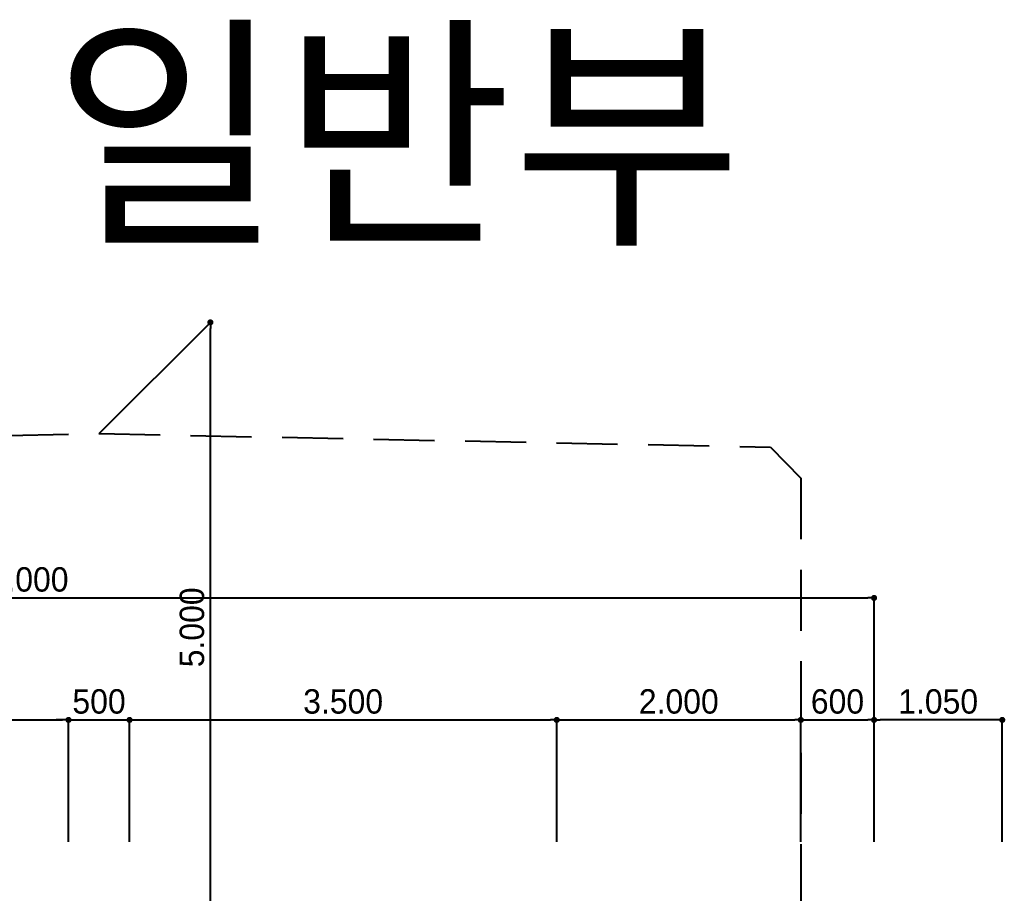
# Model space of a CAD drawing. Header units: millimetres. Extents: x 877.6 to 929.3, y 59.3 to 73.6.
# Drawn here: x 887.41 to 895.49, y 66.46 to 73.62 of the extents above; entities that cross this region are included whole.
import ezdxf
from ezdxf.enums import TextEntityAlignment as Align

# ---------------------------------------------------------------- set-up
doc = ezdxf.new("R2010")
doc.units = ezdxf.units.MM
doc.linetypes.add('HIDDEN', pattern=[0.375, 0.25, -0.125])
doc.layers.add('DIM', color=1, linetype='Continuous')
doc.layers.add('T25', color=7, linetype='Continuous')
doc.styles.add('T25', font='Dotum.TTF', dxfattribs={"bigfont": 'GHS.SHX'})
doc.styles.add('돋움', font='Dotum.TTF')
doc.dimstyles.new('일반도면_0600', dxfattribs={"dimtxt": 1500, "dimasz": 600, "dimexe": 600, "dimexo": 6000, "dimgap": 750, "dimtad": 1, "dimdec": 0, "dimzin": 0, "dimdsep": 46, "dimtxsty": 'T25', "dimblk": 'DOT', "dimcen": 0.09, "dimclrd": 1, "dimclre": 1, "dimclrt": 7, "dimadec": 8, "dimazin": 0, "dimtfac": 1, "dimtdec": 4, "dimtix": 1, "dimtmove": 2, "dimatfit": 3, "dimldrblk": 'DOT', "dimfxl": 1, "dimtolj": 1, "dimtzin": 0, "dimarcsym": 0})

# ---------------------------------------------------------------- blocks, each defined once
blk = doc.blocks.new('_Dot')
at = {"layer": 'DIM'}
blk.add_line((0, 0), (-1, 0), dxfattribs=at)
at = {"layer": 'DIM', "const_width": 0.5}
blk.add_lwpolyline([(-0.25, 0, 1), (0.25, 0, 1)], format="xyb", close=True, dxfattribs=at)
blk = doc.blocks.new('*D1')
at = {"color": 1, "lineweight": -2, "transparency": 16777216}
for p, q in [((880.4135, 67.8823), (880.4135, 68.8823)), ((880.4635, 68.8823), (894.3635, 68.8823)), ((894.4135, 67.8823), (894.4135, 68.8823))]:
    blk.add_line(p, q, dxfattribs=at)
at = {"layer": 'DEFPOINTS', "color": 0, "transparency": 16777216}
for p in [(894.4135, 68.8823), (880.4135, 67.8823), (894.4135, 67.8823)]:
    blk.add_point(p, dxfattribs=at)
at = {"color": 1, "lineweight": -2, "transparency": 16777216, "xscale": 0.05, "yscale": 0.05, "zscale": 0.05, "rotation": 180}
blk.add_blockref('_Dot', (880.4135, 68.8823), dxfattribs=at)
at = {"color": 1, "lineweight": -2, "transparency": 16777216, "xscale": 0.05, "yscale": 0.05, "zscale": 0.05}
blk.add_blockref('_Dot', (894.4135, 68.8823), dxfattribs=at)
at = {"color": 7, "transparency": 16777216, "insert": (887.4135, 69.0325), "char_height": 0.2, "attachment_point": 5, "style": '돋움'}
blk.add_mtext('\\A1;14.000', dxfattribs=at)
blk = doc.blocks.new('*D4')
at = {"color": 1, "lineweight": -2, "transparency": 16777216}
for p, q in [((884.3135, 66.8823), (884.3135, 67.8823)), ((884.3635, 67.8823), (887.7635, 67.8823)), ((887.8135, 66.8823), (887.8135, 67.8823))]:
    blk.add_line(p, q, dxfattribs=at)
at = {"layer": 'DEFPOINTS', "color": 0, "transparency": 16777216}
for p in [(887.8135, 67.8823), (884.3135, 66.8823), (887.8135, 66.8823)]:
    blk.add_point(p, dxfattribs=at)
at = {"color": 1, "lineweight": -2, "transparency": 16777216, "xscale": 0.05, "yscale": 0.05, "zscale": 0.05, "rotation": 180}
blk.add_blockref('_Dot', (884.3135, 67.8823), dxfattribs=at)
at = {"color": 1, "lineweight": -2, "transparency": 16777216, "xscale": 0.05, "yscale": 0.05, "zscale": 0.05}
blk.add_blockref('_Dot', (887.8135, 67.8823), dxfattribs=at)
at = {"color": 7, "transparency": 16777216, "insert": (886.0635, 68.0325), "char_height": 0.2, "attachment_point": 5, "style": '돋움'}
blk.add_mtext('\\A1;3.500', dxfattribs=at)
blk = doc.blocks.new('*D5')
at = {"color": 1, "lineweight": -2, "transparency": 16777216}
for p, q in [((887.7635, 67.8823), (887.7135, 67.8823)), ((887.8135, 66.8823), (887.8135, 67.8823)), ((887.8135, 67.8823), (888.3135, 67.8823)), ((888.3135, 66.8823), (888.3135, 67.8823)), ((888.3635, 67.8823), (888.4135, 67.8823))]:
    blk.add_line(p, q, dxfattribs=at)
at = {"layer": 'DEFPOINTS', "color": 0, "transparency": 16777216}
for p in [(888.3135, 67.8823), (887.8135, 66.8823), (888.3135, 66.8823)]:
    blk.add_point(p, dxfattribs=at)
at = {"color": 1, "lineweight": -2, "transparency": 16777216, "xscale": 0.05, "yscale": 0.05, "zscale": 0.05}
blk.add_blockref('_Dot', (887.8135, 67.8823), dxfattribs=at)
at = {"color": 1, "lineweight": -2, "transparency": 16777216, "xscale": 0.05, "yscale": 0.05, "zscale": 0.05, "rotation": 180}
blk.add_blockref('_Dot', (888.3135, 67.8823), dxfattribs=at)
at = {"color": 7, "transparency": 16777216, "insert": (888.0635, 68.0325), "char_height": 0.2, "attachment_point": 5, "style": '돋움'}
blk.add_mtext('\\A1;500', dxfattribs=at)
blk = doc.blocks.new('*D6')
at = {"color": 1, "lineweight": -2, "transparency": 16777216}
for p, q in [((888.3135, 66.8823), (888.3135, 67.8823)), ((888.3635, 67.8823), (891.7635, 67.8823)), ((891.8135, 66.8823), (891.8135, 67.8823))]:
    blk.add_line(p, q, dxfattribs=at)
at = {"layer": 'DEFPOINTS', "color": 0, "transparency": 16777216}
for p in [(891.8135, 67.8823), (888.3135, 66.8823), (891.8135, 66.8823)]:
    blk.add_point(p, dxfattribs=at)
at = {"color": 1, "lineweight": -2, "transparency": 16777216, "xscale": 0.05, "yscale": 0.05, "zscale": 0.05, "rotation": 180}
blk.add_blockref('_Dot', (888.3135, 67.8823), dxfattribs=at)
at = {"color": 1, "lineweight": -2, "transparency": 16777216, "xscale": 0.05, "yscale": 0.05, "zscale": 0.05}
blk.add_blockref('_Dot', (891.8135, 67.8823), dxfattribs=at)
at = {"color": 7, "transparency": 16777216, "insert": (890.0635, 68.0325), "char_height": 0.2, "attachment_point": 5, "style": '돋움'}
blk.add_mtext('\\A1;3.500', dxfattribs=at)
blk = doc.blocks.new('*D7')
at = {"color": 1, "lineweight": -2, "transparency": 16777216}
for p, q in [((891.8135, 66.8823), (891.8135, 67.8823)), ((891.8635, 67.8823), (893.7635, 67.8823)), ((893.8135, 66.8823), (893.8135, 67.8823))]:
    blk.add_line(p, q, dxfattribs=at)
at = {"layer": 'DEFPOINTS', "color": 0, "transparency": 16777216}
for p in [(893.8135, 67.8823), (891.8135, 66.8823), (893.8135, 66.8823)]:
    blk.add_point(p, dxfattribs=at)
at = {"color": 1, "lineweight": -2, "transparency": 16777216, "xscale": 0.05, "yscale": 0.05, "zscale": 0.05, "rotation": 180}
blk.add_blockref('_Dot', (891.8135, 67.8823), dxfattribs=at)
at = {"color": 1, "lineweight": -2, "transparency": 16777216, "xscale": 0.05, "yscale": 0.05, "zscale": 0.05}
blk.add_blockref('_Dot', (893.8135, 67.8823), dxfattribs=at)
at = {"color": 7, "transparency": 16777216, "insert": (892.8135, 68.0325), "char_height": 0.2, "attachment_point": 5, "style": '돋움'}
blk.add_mtext('\\A1;2.000', dxfattribs=at)
blk = doc.blocks.new('*D9')
at = {"color": 1, "lineweight": -2, "transparency": 16777216}
for p, q in [((893.8135, 66.8823), (893.8135, 67.8823)), ((893.8635, 67.8823), (894.3635, 67.8823)), ((894.4135, 66.8823), (894.4135, 67.8823))]:
    blk.add_line(p, q, dxfattribs=at)
at = {"layer": 'DEFPOINTS', "color": 0, "transparency": 16777216}
for p in [(894.4135, 67.8823), (893.8135, 66.8823), (894.4135, 66.8823)]:
    blk.add_point(p, dxfattribs=at)
at = {"color": 1, "lineweight": -2, "transparency": 16777216, "xscale": 0.05, "yscale": 0.05, "zscale": 0.05, "rotation": 180}
blk.add_blockref('_Dot', (893.8135, 67.8823), dxfattribs=at)
at = {"color": 1, "lineweight": -2, "transparency": 16777216, "xscale": 0.05, "yscale": 0.05, "zscale": 0.05}
blk.add_blockref('_Dot', (894.4135, 67.8823), dxfattribs=at)
at = {"color": 7, "transparency": 16777216, "insert": (894.1135, 68.0325), "char_height": 0.2, "attachment_point": 5, "style": '돋움'}
blk.add_mtext('\\A1;600', dxfattribs=at)
blk = doc.blocks.new('*D11')
at = {"color": 1, "lineweight": -2, "transparency": 16777216}
for p, q in [((894.4135, 66.8823), (894.4135, 67.8823)), ((895.4135, 67.8823), (894.4635, 67.8823)), ((895.4635, 66.8823), (895.4635, 67.8823))]:
    blk.add_line(p, q, dxfattribs=at)
at = {"layer": 'DEFPOINTS', "color": 0, "transparency": 16777216}
for p in [(894.4135, 67.8823), (894.4135, 66.8823), (895.4635, 66.8823)]:
    blk.add_point(p, dxfattribs=at)
at = {"color": 1, "lineweight": -2, "transparency": 16777216, "xscale": 0.05, "yscale": 0.05, "zscale": 0.05, "rotation": 180}
blk.add_blockref('_Dot', (894.4135, 67.8823), dxfattribs=at)
at = {"color": 1, "lineweight": -2, "transparency": 16777216, "xscale": 0.05, "yscale": 0.05, "zscale": 0.05}
blk.add_blockref('_Dot', (895.4635, 67.8823), dxfattribs=at)
at = {"color": 7, "transparency": 16777216, "insert": (894.9385, 68.0325), "char_height": 0.2, "attachment_point": 5, "style": '돋움'}
blk.add_mtext('\\A1;1.050', dxfattribs=at)
blk = doc.blocks.new('*D40')
at = {"color": 1, "lineweight": -2, "transparency": 16777216}
for p, q in [((888.0635, 70.2288), (888.9757, 71.141)), ((888.9757, 66.191), (888.9757, 71.091)), ((888.0635, 65.2288), (888.9757, 66.141))]:
    blk.add_line(p, q, dxfattribs=at)
at = {"layer": 'DEFPOINTS', "color": 0, "transparency": 16777216}
for p in [(888.9757, 71.141), (888.0635, 70.2288), (888.0635, 65.2288)]:
    blk.add_point(p, dxfattribs=at)
at = {"color": 1, "lineweight": -2, "transparency": 16777216, "xscale": 0.05, "yscale": 0.05, "zscale": 0.05}
for p, rotation in [((888.9757, 71.141), 90), ((888.9757, 66.141), 270)]:
    blk.add_blockref('_Dot', p, dxfattribs=dict(at, rotation=rotation))
at = {"color": 7, "transparency": 16777216, "insert": (888.8256, 68.641), "char_height": 0.2, "attachment_point": 5, "rotation": 90, "style": '돋움'}
blk.add_mtext('\\A1;5.000', dxfattribs=at)

msp = doc.modelspace()

# ---------------------------------------------------------------- linework, layer by layer
at = {"color": 253, "linetype": 'HIDDEN', "ltscale": 2}
msp.add_lwpolyline([(883.3135, 65.1338), (883.3135, 69.8838), (883.5635, 70.1388), (888.0635, 70.2288), (893.5636, 70.1188), (893.8135, 69.8638), (893.8135, 65.1138)], dxfattribs=at)

# ---------------------------------------------------------------- texts
at = {"layer": 'T25', "style": '돋움'}
msp.add_text('사장교 일반부', height=1.5, dxfattribs=at).set_placement((887.4135, 72.6796, -16.1203), align=Align.MIDDLE_CENTER)

# ---------------------------------------------------------------- dimensions: what is measured, and where the dimension line sits
for base, p1, p2, angle, override, picture, middle in [((888.9757, 71.141), (888.0635, 65.2288), (888.0635, 70.2288), 270, {"dimtxt": 0.2, "dimasz": 0.05, "dimexe": 0, "dimexo": 0, "dimgap": 0.05, "dimdec": 3, "dimtxsty": '돋움', "dimfxl": 10}, '*D40', (888.8256, 68.641)), ((894.4135, 68.8823), (880.4135, 67.8823), (894.4135, 67.8823), 180, {"dimtxt": 0.2, "dimasz": 0.05, "dimexe": 0, "dimexo": 0, "dimgap": 0.05, "dimdec": 3, "dimtxsty": '돋움', "dimfxl": 10}, '*D1', (887.4135, 69.0325)), ((887.8135, 67.8823), (884.3135, 66.8823), (887.8135, 66.8823), 180, {"dimtxt": 0.2, "dimasz": 0.05, "dimexe": 0, "dimexo": 0, "dimgap": 0.05, "dimdec": 3, "dimtxsty": '돋움', "dimfxl": 10}, '*D4', (886.0635, 68.0325)), ((888.3135, 67.8823), (887.8135, 66.8823), (888.3135, 66.8823), 180, {"dimtxt": 0.2, "dimasz": 0.05, "dimexe": 0, "dimexo": 0, "dimgap": 0.05, "dimlfac": 1000, "dimtxsty": '돋움', "dimfxl": 10}, '*D5', (888.0635, 68.0325)), ((891.8135, 67.8823), (888.3135, 66.8823), (891.8135, 66.8823), 180, {"dimtxt": 0.2, "dimasz": 0.05, "dimexe": 0, "dimexo": 0, "dimgap": 0.05, "dimdec": 3, "dimtxsty": '돋움', "dimfxl": 10}, '*D6', (890.0635, 68.0325)), ((893.8135, 67.8823), (891.8135, 66.8823), (893.8135, 66.8823), 180, {"dimtxt": 0.2, "dimasz": 0.05, "dimexe": 0, "dimexo": 0, "dimgap": 0.05, "dimdec": 3, "dimtxsty": '돋움', "dimfxl": 10}, '*D7', (892.8135, 68.0325)), ((894.4135, 67.8823), (893.8135, 66.8823), (894.4135, 66.8823), 180, {"dimtxt": 0.2, "dimasz": 0.05, "dimexe": 0, "dimexo": 0, "dimgap": 0.05, "dimlfac": 1000, "dimtxsty": '돋움', "dimfxl": 10}, '*D9', (894.1135, 68.0325))]:
    dim = msp.add_linear_dim(base=base, p1=p1, p2=p2, angle=angle, dimstyle='일반도면_0600', override=override)
    dim.commit()
    dim.dimension.update_dxf_attribs({"geometry": picture, "text_midpoint": middle})
dim = msp.add_linear_dim(base=(894.4135, 67.8823), p1=(895.4635, 66.8823), p2=(894.4135, 66.8823), dimstyle='일반도면_0600', override={"dimtxt": 0.2, "dimasz": 0.05, "dimexe": 0, "dimexo": 0, "dimgap": 0.05, "dimdec": 3, "dimtxsty": '돋움', "dimfxl": 10})
dim.commit()
dim.dimension.update_dxf_attribs({"geometry": '*D11', "text_midpoint": (894.9385, 68.0325)})

doc.saveas('drawing.dxf')
